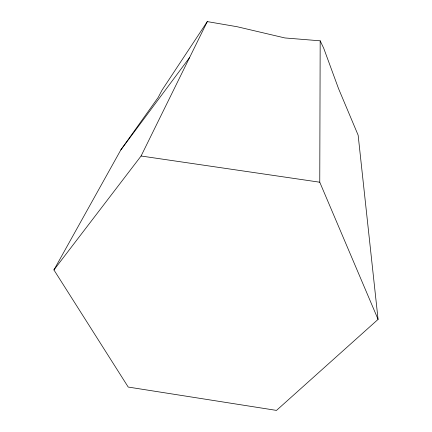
<?xml version="1.0" encoding="UTF-8"?>
<svg xmlns="http://www.w3.org/2000/svg" width="432" height="432" viewBox="0 0 432 432"><rect width="100%" height="100%" fill="white"/><g stroke="black" fill="none" stroke-linecap="round" stroke-linejoin="round"><path stroke-width="0.65" d="M378.076 319.383L319.766 182.212L320.177 40.819L284.909 37.951L237.038 26.708L207.29 21.6L162.135 89.98L158.134 97.519L120.803 149.947L53.924 269.93L128.218 387.056L276.496 410.4L378.076 319.383L358.144 135.189L338.526 88.582L323.719 48.244L320.177 40.819M53.924 269.93L141.086 156.006L207.29 21.6M120.803 149.947L189.599 57.521M141.086 156.006L319.766 182.212"/></g></svg>
